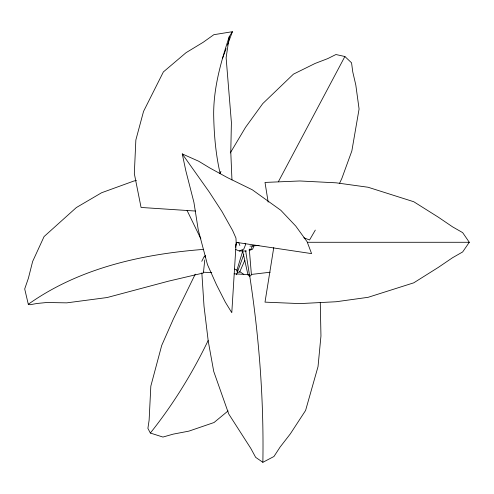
<?xml version="1.0" encoding="UTF-8"?>
<svg xmlns="http://www.w3.org/2000/svg" width="494" height="494" viewBox="0 0 494 494"><rect width="100%" height="100%" fill="white"/><g stroke="black" fill="none" stroke-linecap="round" stroke-linejoin="round"><path stroke-width="0.74" d="M320.273 302.452L320.958 335.957L318.025 366.622L305.595 410.452L290.349 433.837L280.098 447.07L273.954 456.499L262.87 462.304C263.913 400.035 259.196 337.711 249.76 276.171M236.175 242.338L231.791 312.677L225.357 302.217L216.496 284.779L207.449 264.574L198.236 229.796L193.92 202.355L185.824 170.751L182.255 153.918L198.693 161.229L209.944 168.046L227.382 177.587L252.298 189.789L280.814 210.277L295.776 226.104L307.101 241.714L311.591 253.62L236.175 242.338L235.953 238.065L232.637 230.556L222.065 211.704L209.283 192.043L182.255 153.918M204.769 259.93L203.411 272.972L168.473 281.172L107.142 297.53L66.776 302.853L46.689 302.513L37.05 303.47L30.103 304.724L28.3 304.285L24.7 288.941L28.399 278.215L32.635 261.474L44.077 236.564L76.335 207.56L101.628 192.734L134.146 180.928L136.424 180.557M205.084 256.861L205.245 255.33M239.862 245.53L238.8 242.758L236.651 242.35L235.422 247.29M273.756 247.587L265.006 302.137L299.846 303.6L336.111 301.748L368.129 297.308L413.756 282.827L438.332 267.384L452.541 257.732L462.662 251.94L469.3 242.282L462.662 232.631L452.541 226.839L438.332 217.187L413.756 201.737L368.129 187.257L336.111 182.823L299.846 180.971L265.006 182.428L268.162 202.126M195.599 211.055L141.062 207.455L134.325 173.635L135.856 139.975L143.55 111.385L163.366 71.939L186.053 52.679L203.145 42.311L213.853 34.697L232.396 31.696L229.265 36.649L226.122 57.749L231.396 122.493L230.784 151.985L231.958 179.97M229.265 36.649C220.929 61.83 213.55 87.691 213.674 114.447C214.001 134.17 215.68 153.93 220.077 173.19M235.996 244.888L236.651 242.35M242.789 250.847L236.787 270.613L237.361 272.324L239.565 272.213L244.833 260.264M237.361 272.324L243.826 254.441M222.461 58.533L226.122 48.647M227.425 45.115L232.396 31.696M236.472 274.763L237.546 271.935M252.36 245.864L251.026 249.118L249.093 249.921M253.972 245.864L252.638 249.118L249.414 250.464M249.174 250.421L249.791 249.013M339.582 183.268L341.86 178.408L351.851 150.936L359.082 109.02L355.804 85.011L352.753 71.889L351.555 62.824L344.886 56.514L335.926 54.525L327.744 58.607L315.166 63.423L293.436 74.149L262.752 103.61L245.58 127.273L230.278 152.949M208.128 340.564C192.302 373.39 173.079 404.549 150.343 433.047L162.94 437.054L173.178 434.14L188.906 431.126L214.007 422.537L228.086 410.909M219.954 173.4L220.948 171.338M195.241 274.17L173.468 318.766L161.692 345.485L150.831 386.104L149.114 420.258L147.897 428.378L150.343 433.047M201.756 261.32L204.152 256.59L205.566 257.17M278.357 181.767L344.886 56.514M315.308 230.099L309.553 239.998L303.835 237.775M242.517 250.384L248.044 275.065L249.68 276.374L251.427 274.911L249.303 249.316M28.3 304.285C79.213 268.051 142.272 254.077 203.596 249.39M235.422 249.384L239.275 251.001L243.77 249.118L245.629 244.567L245.098 243.264M251.069 274.473L270.169 272.219M250.001 246.117L259.01 245.45M307.379 242.282L469.3 242.282M239.275 251.001L246.512 251.001M203.33 272.2L211.803 272.651M234.137 273.837L249.538 274.652M234.545 269.069L237.373 270.23M239.355 271.379L243.82 274.38M262.87 462.304L255.657 457.345L250.822 448.422L228.741 413.991L213.723 371.432L208.24 341.156L204.022 306.286L201.842 272.879M187.053 210.419L200.842 238.806M245.642 250.804L249.68 276.374"/></g></svg>
